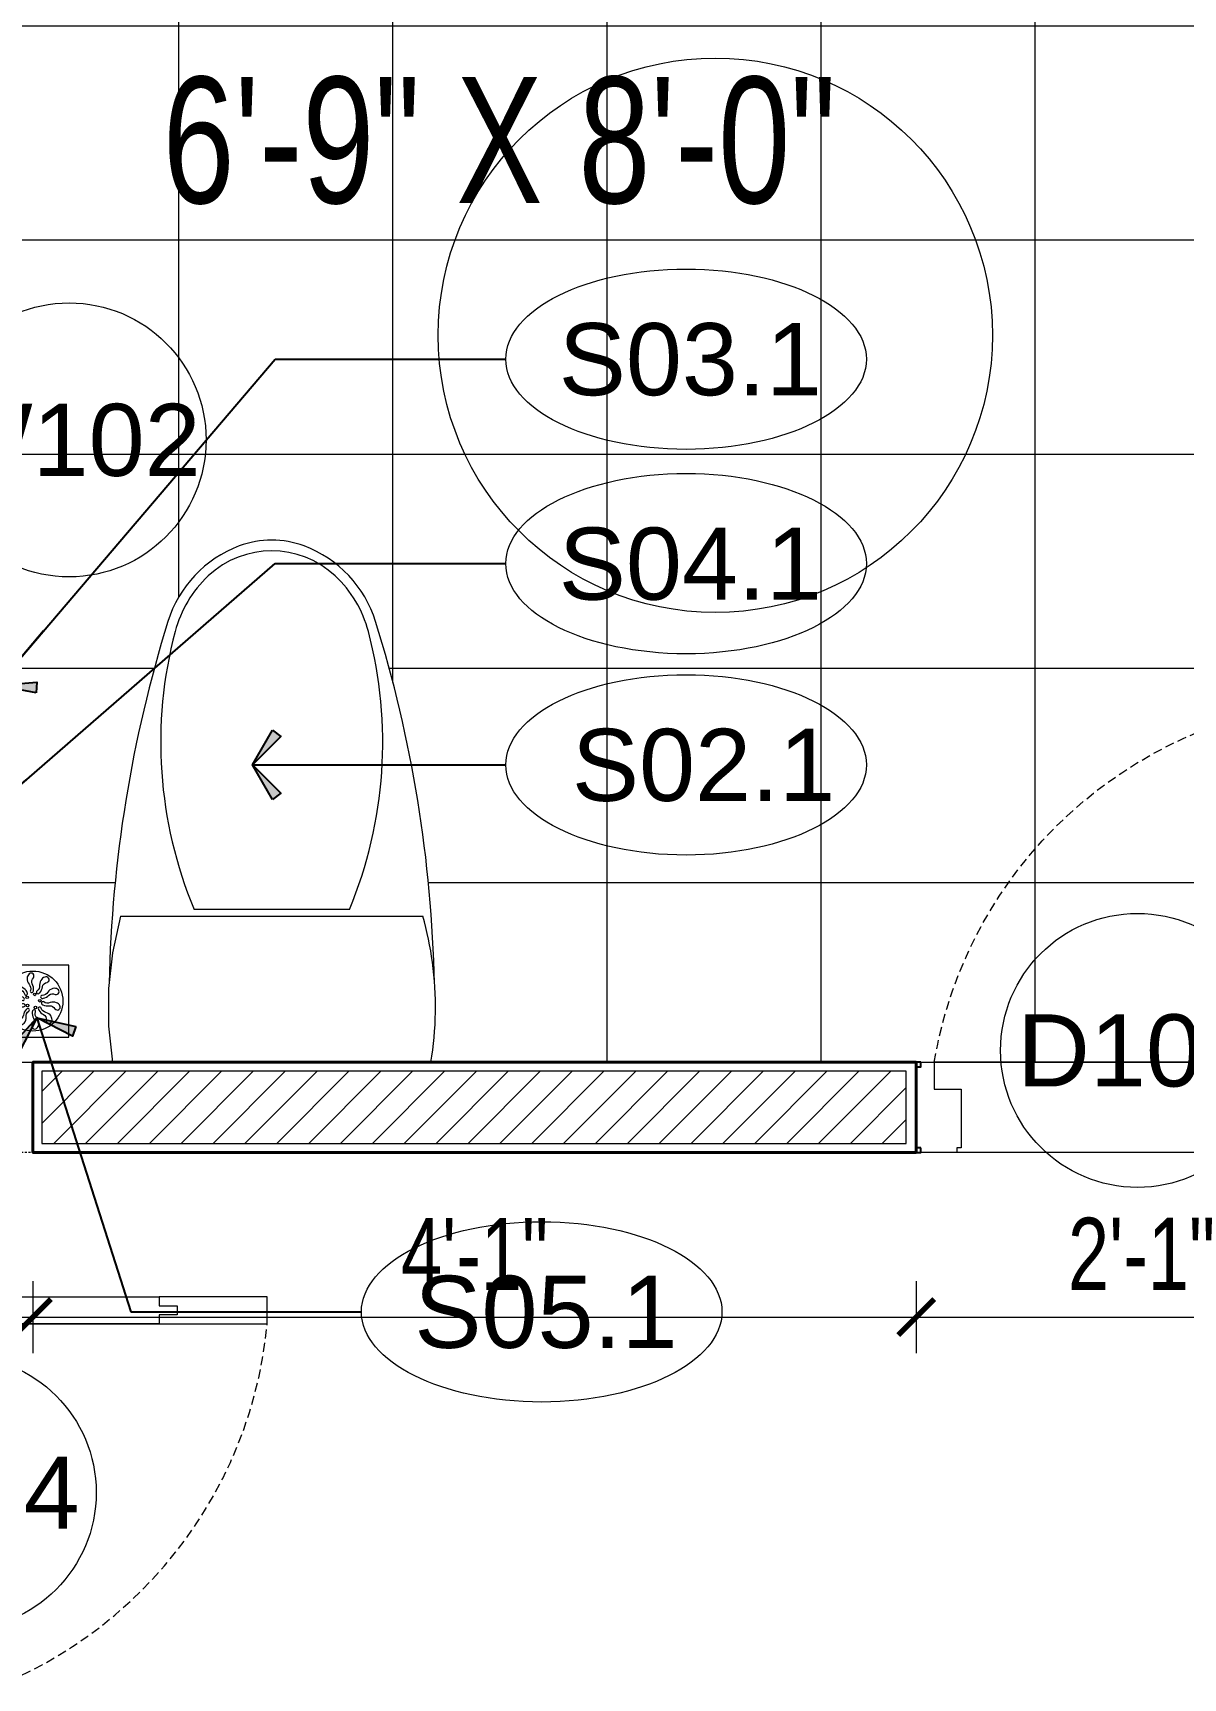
# Model space of a CAD drawing. Header units: inches. Extents: x 985 to 11353, y 526 to 2181.
# Drawn here: x 8401.6 to 8465.4, y 1572.1 to 1663.4 of the extents above; entities that cross this region are included whole.
import ezdxf
from ezdxf.enums import TextEntityAlignment as Align

# ---------------------------------------------------------------- set-up
doc = ezdxf.new("R2010")
doc.units = ezdxf.units.IN
doc.header["$MEASUREMENT"] = 0
doc.linetypes.add('DASHED', pattern=[0.75, 0.5, -0.25])
doc.linetypes.add('PHANTOMX2', pattern=[5, 2.5, -0.5, 0.5, -0.5, 0.5, -0.5])
for name, color, linetype, lineweight in [('Dimension', 22, 'Continuous', 13), ('DOOR', 115, 'Continuous', 15), ('FLOOR TILE', 40, 'Continuous', 15), ('grid', 9, 'Continuous', 13), ('HACTH', 8, 'Continuous', 9), ('I-DOOR-IDEN-N', 7, 'Continuous', 15), ('I-FURN-CODE', 171, 'Continuous', 15), ('I-WC----EXST', 7, 'Continuous', 15), ('I-WC----N', 7, 'Continuous', 15), ('Plaster Line', 5, 'Continuous', 15), ('wall 05', 3, 'Continuous', 40)]:
    doc.layers.add(name, color=color, linetype=linetype, lineweight=lineweight)
doc.layers.add('Text', color=7, linetype='Continuous')
doc.styles.add('Arial', font='arial.ttf')
doc.styles.add('Swiss721', font='swisscl.ttf')
doc.dimstyles.new('DIM08', dxfattribs={"dimtxt": 8, "dimasz": 4, "dimexe": 4, "dimexo": 0, "dimgap": 3, "dimtad": 1, "dimdec": 1, "dimzin": 3, "dimdsep": 46, "dimlunit": 4, "dimtxsty": 'Swiss721', "dimblk": 'ARCHTICK', "dimcen": 0, "dimdle": 4, "dimclrd": 256, "dimclre": 256, "dimclrt": 256, "dimadec": 0, "dimazin": 0, "dimtfac": 1, "dimtdec": 1, "dimtofl": 0, "dimtmove": 0, "dimatfit": 3, "dimldrblk": 'ARCHTICK', "dimfxl": 4, "dimfxlon": 1, "dimtfill": 1, "dimtolj": 1, "dimtzin": 0, "dimlwd": 9, "dimlwe": 9, "dimarcsym": 0})
doc.dimstyles.new('F50', dxfattribs={"dimscale": 50, "dimtxt": 1.6, "dimasz": 1, "dimexe": 1.5, "dimexo": 1, "dimgap": 0.5, "dimtad": 1, "dimdec": 0, "dimzin": 12, "dimdsep": 46, "dimtxsty": 'Arial', "dimblk1": 'ARCHTICK', "dimblk2": 'ARCHTICK', "dimsah": 1, "dimcen": 0, "dimdle": 1.5, "dimclrd": 9, "dimclre": 9, "dimclrt": 2, "dimadec": 0, "dimazin": 3, "dimtfac": 1, "dimtdec": 0, "dimtix": 1, "dimtmove": 2, "dimatfit": 3, "dimldrblk": 'ArrowNote', "dimfxl": 1, "dimtolj": 1, "dimtzin": 0, "dimarcsym": 0})

# ---------------------------------------------------------------- blocks, each defined once
blk = doc.blocks.new('A$C755F672F')
at = {"layer": 'Defpoints'}
for points in [[(0.25, 0), (0.25, -0.25), (0, -0.25), (0, 0)], [(5, 0), (5, -0.25), (4.75, -0.25), (4.75, 0)], [(0.25, -24.75), (0.25, -25), (0, -25), (0, -24.75)], [(5, -24.75), (5, -25), (4.75, -25), (4.75, -24.75)]]:
    blk.add_lwpolyline(points, close=True, dxfattribs=at)
at = {"layer": 'DOOR'}
for points in [[(5, -1), (3.5, -1), (3.5, -2.5), (0.25, -2.5), (0.25, -2.25), (0, -2.25), (0, -0.25), (0.25, -0.25), (0.25, 0), (4.75, 0), (4.75, -0.25), (5, -0.2499999999708962), (5, -1)], [(10, -1.749999999970896), (10, -1.999999999970896), (11, -1.999999999970896), (11, -2.499999999970896), (5, -2.499999999970896), (5, -1), (11, -0.9999999999708962), (11, -1.499999999970896), (10, -1.499999999970896), (10, -1.749999999970896), (10, -1.499999999970896), (11, -1.499999999970896), (11, -1), (19, -1), (19, -1.499999999970896), (20, -1.499999999970896), (20, -1.999999999970896), (19, -1.999999999970896), (19, -2.499999999970896), (11, -2.499999999970896), (25, -2.500000000174623), (25, -1), (19, -0.9999999999708962)], [(5, -24), (3.5, -24), (3.5, -22.5), (0.25, -22.5), (0.25, -22.75), (0, -22.75), (0, -24.75), (0.25, -24.75), (0.25, -25), (4.75, -25), (4.75, -24.75), (5, -24.7500000000291), (5, -24)]]:
    blk.add_lwpolyline(points, dxfattribs=at)
at = {"layer": 'DOOR', "linetype": 'DASHED', "lineweight": 0}
blk.add_arc((1.007956088200444, -0.2341451982792933), 24.09880223271724, 279.5351827737238, 354.604878532833, dxfattribs=at)
at = {"layer": 'HACTH', "lineweight": 0, "ltscale": 10}
for p, q in [((5.000000000029104, -1.5), (5, -24)), ((2.91038304567337e-11, -2.25), (0, -22.75))]:
    blk.add_line(p, q, dxfattribs=at)
blk = doc.blocks.new('$plan$00000388')
for p, q in [((-202.5, -209.53125), (-202.5, 209.53125)), ((0, -220.78125), (0, 220.78125)), ((-211.7636099999945, 107.6506163835293), (-211.7636099999945, -107.650638883526))]:
    blk.add_line(p, q)
blk.add_lwpolyline([(-202.5, -209.53125), (-151.5815775000083, -220.9312575000222), (-102.226364999995, -226.3893074999796), (-50.1765075000003, -226.3893074999796), (0, -220.78125)])
for centre, radius, start, end in [((-70.5022373952088, -1596.893304158002), 1822.905267548176, 91.22236801674002, 107.2477400729669), ((-76.1718824999989, -236.25), 463.3354349999999, 97.73994600013404, 105.8219820007596), ((-76.1718824999989, -236.25), 463.3354349999999, 80.5376780005947, 97.73994600013404), ((-562.4982811024092, -12.18639293918386), 163.5812782416205, 107.2477400729669, 159.5476091935635), ((-443.44170022248, -448.2021481943084), 602.2018211347165, 67.37374387764919, 104.7785650586873), ((-555.5449209055951, -23.26485846063588), 162.7261878014058, 104.7785650586873, 136.8542646016355), ((-580.3665348804789, -1.12500274553895e-05), 128.7061108459815, 136.8542646016355, 223.1457353983645), ((-595.1750179040682, 0), 128.7061108459815, 159.5476091935635, 200.4523908064364), ((-562.4982811024092, 12.18639293918386), 163.5812782416205, 200.4523908064364, 252.7522599270331), ((-555.5449209055951, 23.26483596063918), 162.7261878014058, 223.1457353983645, 255.2214349413127), ((-443.44170022248, 448.2021256943117), 602.2018211347165, 255.2214349413127, 292.6262561223508), ((-70.5022373952088, 1596.893304158002), 1822.905267548176, 252.7522599270331, 268.77763198326)]:
    blk.add_arc(centre, radius, start, end)
blk = doc.blocks.new('floor drain 01')
at = {"color": 0}
blk.add_lwpolyline([(-10, -10), (90, -10), (90, 90), (-10, 90)], close=True, dxfattribs=at)
for points in [[(13.58954937255476, 67.51505117848865, 0.191053483995659), (14.79069440408784, 61.03305027249735, 0.1943362673357394), (21.89737514902663, 55.74993930227356, -0.2726064091756643), (28.50698137920699, 49.88544705393724, 1.04073225767722), (32.45272628399835, 51.02199114018003, 0.09134571656797691), (31.83705554960761, 52.57716721325414, 0.1607825822646609), (25.31024571598391, 58.64739925469621, -0.3236584951667658), (21.53147589240689, 66.62494710457395, 0.9107900233739347)], [(34.80643791207694, 77.78381738965982, 0.191053483995659), (31.96816011739429, 71.83375316375168, 0.1943362673357394), (34.61225089913933, 63.38242447105586, -0.2726064091756643), (36.51247260975651, 54.75292151322355, 1.04073225767722), (40.37269114558876, 53.35315432940843, 0.09134571656797691), (40.78871261903259, 54.97320037975442, 0.1607825822646609), (39.07640541647561, 63.72048382583307, -0.3236584951667658), (40.70840138709173, 72.39556078397436, 0.9107900233739347)], [(58.00709064648254, 73.6204495827551, 0.191053483995659), (52.21351567364763, 70.47504433599534, 0.1943362673357394), (49.38506368288654, 62.08361823129235, -0.2726064091756643), (45.8500807666278, 53.98528138783877, 1.04073225767722), (48.15030065688188, 50.58386642200639, 0.09134571656797691), (49.43910827529908, 51.6499799216399, 0.1607825822646609), (53.19534685611143, 59.73314980516443, -0.3236584951667658), (59.614741629528, 65.79217132847407, 0.9107900233739347)], [(2.460555314450176, 46.73647061924567, 0.191053483995659), (7.242326595514896, 42.19843706412939, 0.1943362673357394), (16.09708680634503, 42.10151264068554, -0.2726064091756643), (24.89143262842845, 41.24206781401881, 1.04073225767722), (27.41556345943536, 44.48080195893999, 0.09134571656797691), (26.00336581190641, 45.37708365335129, 0.1607825822646609), (17.15507286542561, 46.45164196996484, -0.3236584951667658), (9.40889888475067, 50.68450857987045, 0.9107900233739347)], [(74.32964679240831, 56.61521275222185, 0.191053483995659), (67.79372336465167, 57.4759043805243, 0.1943362673357394), (60.57310112635605, 52.3496204217372, -0.2726064091756643), (52.95315690759162, 47.87573911450454, 1.04073225767722), (52.81477233575424, 43.7719012737216, 0.09134571656797691), (54.48408539386583, 43.87686310170102, 0.1607825822646609), (62.27411428996129, 48.20842326400452, -0.3236584951667658), (71.02891724996152, 49.337049069145, 0.9107900233739347)], [(5.670353207518929, 23.38478724771994, 0.191053483995659), (12.20627663533378, 22.5240956194466, 0.1943362673357394), (19.42689887357119, 27.65037957820459, -0.2726064091756643), (27.04684309240838, 32.12426088546636, 1.04073225767722), (27.185227664173, 36.2280987262202, 0.09134571656797691), (25.51591460611962, 36.12313689826988, 0.1607825822646609), (17.72588570996595, 31.79157673593727, -0.3236584951667658), (8.971082749965717, 30.6629509307968, 0.9107900233739347)], [(21.99290935347381, 6.379550417215796, 0.191053483995659), (27.78648432630871, 9.524955663975561, 0.1943362673357394), (30.61493631706981, 17.91638176864944, -0.2726064091756643), (34.14991923332855, 26.01471861213213, 1.04073225767722), (31.84969934307446, 29.4161335779354, 0.09134571656797691), (30.56089172465727, 28.350020078331, 0.1607825822646609), (26.80465314384492, 20.26685019477736, -0.3236584951667658), (20.38525837042835, 14.20782867149683, 0.9107900233739347)], [(45.19356208798126, 2.216182610281976, 0.191053483995659), (48.03183988263481, 8.166246836219216, 0.1943362673357394), (45.38774910087523, 16.61757552888594, -0.2726064091756643), (43.48752739027259, 25.24707848674734, 1.04073225767722), (39.62730885444034, 26.64684567053337, 0.09134571656797691), (39.21128738098196, 25.02679962021648, 0.1607825822646609), (40.92359458353894, 16.27951617413783, -0.3236584951667658), (39.29159861293738, 7.604439215967432, 0.9107900233739347)], [(66.41045062744524, 12.48494882145314, 0.191053483995659), (65.20930559591216, 18.96694972744444, 0.1943362673357394), (58.10262485095882, 24.25006069769734, -0.2726064091756643), (51.49301862077846, 30.11455294600455, 1.04073225767722), (47.5472737159871, 28.97800885984907, 0.09134571656797691), (48.16294445040694, 27.42283278677496, 0.1607825822646609), (54.68975428400154, 21.35260074530379, -0.3236584951667658), (58.46852410759311, 13.37505289542605, 0.9107900233739347)], [(77.53944468541886, 33.26352938075433, 0.191053483995659), (72.75767340433958, 37.80156293587061, 0.1943362673357394), (63.90291319350945, 37.89848735934356, -0.2726064091756643), (55.10856737142603, 38.75793218595209, 1.04073225767722), (52.58443654041912, 35.51919804106001, 0.09134571656797691), (53.99663418796263, 34.62291634664871, 0.1607825822646609), (62.84492713444342, 33.54835803006426, -0.3236584951667658), (70.59110111511836, 29.31549142012955, 0.9107900233739347)]]:
    blk.add_lwpolyline(points, format="xyb", close=True, dxfattribs=at)
for centre, radius in [((40, 40), 41.66666666666667), ((31.9206651946879, 45.21610358142061), 1.829220414801966), ((42.46415754262125, 49.29576866497518), 1.829220414801966), ((32.54253894122667, 33.92796063714195), 1.829220414801966), ((43.47037040113355, 31.03116971137933), 1.829220414801966), ((49.60226792027242, 40.52899740517023), 1.829220414801966)]:
    blk.add_circle(centre, radius, dxfattribs=at)
blk = doc.blocks.new('_ArchTick')
at = {"color": 0, "linetype": 'ByBlock', "const_width": 0.15}
blk.add_lwpolyline([(-0.5, -0.5), (0.5, 0.5)], dxfattribs=at)
blk = doc.blocks.new('*D401')
at = {"layer": 'Defpoints', "color": 0, "transparency": 16777216}
for p in [(8401.56462077718, 1601.275988226419), (8450.56462077718, 1601.275988226448), (8450.56462077718, 1592.143041874993)]:
    blk.add_point(p, dxfattribs=at)
at = {"layer": 'Dimension', "lineweight": 9, "transparency": 16777216}
for p, q in [((8401.56462077718, 1594.143041874993), (8401.56462077718, 1590.143041874993)), ((8450.56462077718, 1594.143041874993), (8450.56462077718, 1590.143041874993)), ((8399.56462077718, 1592.143041874993), (8452.56462077718, 1592.143041874993))]:
    blk.add_line(p, q, dxfattribs=at)
at = {"layer": 'Dimension', "lineweight": 9, "transparency": 16777216, "xscale": 2, "yscale": 2, "zscale": 2, "rotation": 180}
blk.add_blockref('_ArchTick', (8401.56462077718, 1592.143041874993), dxfattribs=at)
at = {"layer": 'Dimension', "lineweight": 9, "transparency": 16777216, "xscale": 2, "yscale": 2, "zscale": 2}
blk.add_blockref('_ArchTick', (8450.56462077718, 1592.143041874993), dxfattribs=at)
at = {"layer": 'Dimension', "transparency": 16777216, "insert": (8426.06462077718, 1595.643041874993), "char_height": 4, "attachment_point": 5, "style": 'Swiss721', "bg_fill": 3, "box_fill_scale": 1.25, "bg_fill_color": 256, "bg_fill_true_color": 13158600, "bg_fill_transparency": 0}
blk.add_mtext('\\A1;4\'-1"', dxfattribs=at)
blk = doc.blocks.new('*D402')
at = {"layer": 'Defpoints', "color": 0, "transparency": 16777216}
for p in [(8450.56462077718, 1601.275988226448), (8475.56462077718, 1601.275988226477), (8475.56462077718, 1592.143041874993)]:
    blk.add_point(p, dxfattribs=at)
at = {"layer": 'Dimension', "lineweight": 9, "transparency": 16777216}
for p, q in [((8450.56462077718, 1594.143041874993), (8450.56462077718, 1590.143041874993)), ((8475.56462077718, 1594.143041874993), (8475.56462077718, 1590.143041874993)), ((8448.56462077718, 1592.143041874993), (8477.56462077718, 1592.143041874993))]:
    blk.add_line(p, q, dxfattribs=at)
at = {"layer": 'Dimension', "lineweight": 9, "transparency": 16777216, "xscale": 2, "yscale": 2, "zscale": 2, "rotation": 180}
blk.add_blockref('_ArchTick', (8450.56462077718, 1592.143041874993), dxfattribs=at)
at = {"layer": 'Dimension', "lineweight": 9, "transparency": 16777216, "xscale": 2, "yscale": 2, "zscale": 2}
blk.add_blockref('_ArchTick', (8475.56462077718, 1592.143041874993), dxfattribs=at)
at = {"layer": 'Dimension', "transparency": 16777216, "insert": (8463.06462077718, 1595.65090557093), "char_height": 4, "attachment_point": 5, "style": 'Swiss721', "bg_fill": 3, "box_fill_scale": 1.25, "bg_fill_color": 256, "bg_fill_true_color": 13158600, "bg_fill_transparency": 0}
blk.add_mtext('\\A1;2\'-1"', dxfattribs=at)
blk = doc.blocks.new('wall&door')
at = {"color": 0, "linetype": 'ByBlock', "lineweight": -2}
blk.add_circle((0, 0), 3.038638923750113, dxfattribs=at)
at = {"color": 0, "linetype": 'ByBlock', "lineweight": -2, "ltscale": 25.4, "style": 'Arial'}
blk.add_attdef('PT1', text='', height=1.6, dxfattribs=at).set_placement((0, 0), align=Align.MIDDLE_CENTER)
blk = doc.blocks.new('Floor Fin')
at = {"extrusion": (0, 0, -1)}
blk.add_ellipse((0, -2.273736754432321e-13), major_axis=(4, -7.347638122934264e-16), ratio=0.5, start_param=4.71238898038469, end_param=10.99557428756428, dxfattribs=at)
at = {"color": 0, "linetype": 'ByBlock', "lineweight": -2, "ltscale": 25.4, "style": 'Arial'}
blk.add_attdef('CA3', text='', height=1.6, dxfattribs=at).set_placement((0, 0), align=Align.MIDDLE_CENTER)
blk = doc.blocks.new('ArrowNote')
at = {"linetype": 'ByBlock', "lineweight": -2}
h = blk.add_hatch(color=0, dxfattribs=at)
h.paths.add_polyline_path([(-0.5556250000008731, -0.9623707299615489), (-0.7857724105924717, -0.7857724105997477), (0, 0)])
h.paths.add_polyline_path([(-0.5556250000008731, 0.9623707299615489), (0, 0), (-0.7857724105924717, 0.7857724105997477)])
at = {"color": 0, "linetype": 'ByBlock', "lineweight": -2}
for points in [[(-0.5556250000008731, 0.9623707299615489), (0, 0), (-0.7857724105924717, 0.7857724105997477)], [(-0.5556250000008731, -0.9623707299615489), (-0.7857724105924717, -0.7857724105997477), (0, 0)]]:
    blk.add_lwpolyline(points, close=True, dxfattribs=at)
blk.add_lwpolyline([(0, 0), (-2.000452689640952, 0)], dxfattribs=at)

msp = doc.modelspace()

# ---------------------------------------------------------------- hatches: boundary and pattern name
at = {"layer": 'FLOOR TILE'}
h = msp.add_hatch(dxfattribs=at)
h.set_pattern_fill('ANSI37', color=256, scale=95, angle=45, style=0)
h.set_pattern_definition([(90, (-133306.594045538, -169930.0044140181), (-11.875, 2.664535259100376e-15), []), (180, (-133306.594045538, -169930.0044140181), (-2.664535259100376e-15, -11.875), [])])
edge = h.paths.add_edge_path()
edge.add_line((8443.313233984316, 1688.74090794382), (8443.313233984316, 1702.286268453446))
edge.add_line((8443.313233984316, 1702.286268453446), (8394.564620777152, 1702.286268453417))
edge.add_line((8394.564620777152, 1702.286268453417), (8394.564620777122, 1629.27525629279))
edge.add_line((8394.564620777122, 1629.27525629279), (8394.764620777018, 1629.27525629279))
edge.add_line((8394.764620777018, 1629.27525629279), (8394.764620777018, 1630.075256292371))
edge.add_line((8394.764620777018, 1630.075256292371), (8398.564620774736, 1630.075256292371))
edge.add_line((8398.564620774736, 1630.075256292371), (8399.164620774713, 1630.075256292371))
edge.add_line((8399.164620774713, 1630.075256292371), (8399.164620774713, 1629.67525629261))
edge.add_line((8399.164620774713, 1629.67525629261), (8399.564620774503, 1629.67525629261))
edge.add_line((8399.564620774503, 1629.67525629261), (8399.564620774503, 1624.6752562952))
edge.add_line((8399.564620774503, 1624.6752562952), (8399.164620774713, 1624.6752562952))
edge.add_line((8399.164620774713, 1624.6752562952), (8399.164620774742, 1629.67525629261))
edge.add_line((8399.164620774742, 1629.67525629261), (8398.564620774736, 1629.675256292581))
edge.add_line((8398.564620774736, 1629.675256292581), (8397.964620775341, 1629.675256292581))
edge.add_line((8397.964620775341, 1629.675256292581), (8397.96462077537, 1624.275256295409))
edge.add_line((8397.96462077537, 1624.275256295409), (8397.56462077555, 1624.275256295409))
edge.add_line((8397.56462077555, 1624.275256295409), (8394.764620776989, 1624.275256295409))
edge.add_line((8394.764620776989, 1624.275256295409), (8394.76462077696, 1625.075256294961))
edge.add_line((8394.76462077696, 1625.075256294961), (8394.564620777152, 1625.075256294961))
edge.add_line((8394.564620777152, 1625.075256294961), (8394.564620777122, 1620.284539773083))
edge.add_line((8394.564620777122, 1620.284539773083), (8394.764620777018, 1620.284539773083))
edge.add_line((8394.764620777018, 1620.284539773083), (8394.764620777018, 1619.644539773418))
edge.add_line((8394.764620777018, 1619.644539773418), (8395.811916429639, 1619.644539773418))
edge.add_ellipse((8396.964620775865, 1619.310964161833), major_axis=(-0.8485281369836075, 0.8485281369836075), ratio=0.9999999999899405, start_angle=-300.2054580142694, end_angle=28.860337575876315, ccw=False)
edge.add_line((8395.804403514807, 1619.004539773753), (8394.764620777018, 1619.004539773753))
edge.add_line((8394.764620777018, 1619.004539773753), (8394.764620776989, 1618.364539774059))
edge.add_line((8394.764620776989, 1618.364539774059), (8394.564620777152, 1618.364539774059))
edge.add_line((8394.564620777152, 1618.364539774059), (8394.564620777122, 1606.275988226477))
edge.add_line((8394.564620777122, 1606.275988226477), (8405.983370769218, 1606.275988226507))
edge.add_line((8405.983370769218, 1606.275988226507), (8405.759048468988, 1608.28304852823))
edge.add_line((8405.759048468988, 1608.28304852823), (8405.759048468988, 1610.36504283016))
edge.add_line((8405.759048468988, 1610.36504283016), (8405.790735645309, 1610.651578739676))
edge.add_ellipse((8478.690353003216, 1609.096077724925), major_axis=(51.55954709395026, 51.55954709395023), ratio=0.9999999999975177, start_angle=117.75225992698489, end_angle=133.7776319831942, ccw=False)
edge.add_ellipse((8415.302076495429, 1628.775919491525), major_axis=(4.626777249109558, 4.626777249109557), ratio=0.9999999999987471, start_angle=65.45239080634212, end_angle=117.75225992687041, ccw=False)
edge.add_ellipse((8414.814620777413, 1630.082988964813), major_axis=(3.640358553779853, 3.640358553779853), ratio=1, start_angle=24.547609193616722, end_angle=65.45239080638328, ccw=False)
edge.add_ellipse((8414.327165059398, 1628.775919491525), major_axis=(-4.626777249109558, 4.62677724910956), ratio=0.9999999999987466, start_angle=242.2477400731296, end_angle=294.5476091936579, ccw=False)
edge.add_ellipse((8350.938888551611, 1609.096077724925), major_axis=(-51.55954709395021, 51.55954709395021), ratio=0.999999999997518, start_angle=226.391808766432, end_angle=242.2477400730151, ccw=False)
edge.add_ellipse((8405.364620768612, 1609.322863529303), major_axis=(13.10510513414004, 13.10510513414004), ratio=0.999999999998578, start_angle=305.53767800060155, end_angle=319.77970571037076, ccw=False)
edge.add_line((8423.64587106195, 1606.275988226507), (8475.56462077718, 1606.275988226536))
edge.add_line((8475.56462077718, 1606.275988226536), (8475.56462077718, 1688.74090794379))
edge.add_line((8475.56462077718, 1688.74090794379), (8443.313233984316, 1688.74090794382))
h.paths.add_polyline_path([(8403.564620777966, 1611.669023638661), (8403.564620777966, 1607.669023637876), (8399.564620777152, 1607.669023637876), (8399.564620777152, 1611.669023638661)], flags=16)
edge = h.paths.add_edge_path(flags=0)
edge.add_ellipse((8401.564620777559, 1609.669023638254), major_axis=(1.178511302232946, 1.178511302232945), ratio=0.9999999999740826, start_angle=0, end_angle=360)
edge = h.paths.add_edge_path(flags=0)
edge.add_ellipse((8402.3024061833, 1610.854267211148), major_axis=(0.1135127853456197, 0.1135127853456197), ratio=0.9999999986198201, start_angle=241.95127998485322, end_angle=411.2590612438749, ccw=False)
edge.add_ellipse((8402.388416164964, 1610.401968455071), major_axis=(-0.2130538582573015, 0.2130538582573015), ratio=0.9999999998944196, start_angle=-37.52345596046752, end_angle=34.21500265849699)
edge.add_ellipse((8401.527567058862, 1610.524269088038), major_axis=(0.4021322995389966, 0.4021322995389965), ratio=0.9999999998170985, start_angle=271.80778578346855, end_angle=308.3437498539221, ccw=False)
edge.add_ellipse((8401.841911684607, 1610.158569401259), major_axis=(-0.05811630578356544, 0.05811630578356546), ratio=0.9999999977774998, start_angle=-13.218227317643482, end_angle=171.3555752810563, ccw=False)
edge.add_ellipse((8401.5943295825, 1610.510438548006), major_axis=(0.2462339064487564, 0.2462339064487564), ratio=0.999999999910939, start_angle=260.9210349698448, end_angle=321.9157267855082)
edge.add_ellipse((8402.41208406436, 1610.58014938059), major_axis=(-0.3343748842063828, 0.3343748842063828), ratio=0.9999999999872846, start_angle=4.377727146752818, end_angle=48.3680009190428, ccw=False)
edge.add_ellipse((8402.327658299591, 1610.658758725605), major_axis=(0.2528949968329622, 0.2528949968329621), ratio=0.9999999999256943, start_angle=51.86566995633183, end_angle=95.13052163798761, ccw=False)
edge = h.paths.add_edge_path(flags=0)
edge.add_ellipse((8402.85817040154, 1610.194246450335), major_axis=(0.1135127852815104, 0.1135127852815103), ratio=0.9999999997669539, start_angle=205.9512799576996, end_angle=375.2590612072812, ccw=False)
edge.add_ellipse((8402.661899399945, 1609.777773671359), major_axis=(-0.2130538582562691, 0.2130538582562691), ratio=0.9999999999281722, start_angle=-73.52345595793379, end_angle=-1.784997344396101)
edge.add_ellipse((8402.037344351907, 1610.382711370866), major_axis=(0.4021322994598476, 0.4021322994598474), ratio=0.9999999999886061, start_angle=235.80778578396712, end_angle=272.34374986022533, ccw=False)
edge.add_ellipse((8402.076701613581, 1609.902086974279), major_axis=(0.058116305764961, 0.05811630576496098), ratio=0.9999999985557848, start_angle=40.781772767446284, end_angle=225.355575336414, ccw=False)
edge.add_ellipse((8402.083226980672, 1610.33228020217), major_axis=(0.2462339064486149, 0.2462339064486148), ratio=0.9999999998959431, start_angle=224.9210349678573, end_angle=285.9157267840937)
edge.add_ellipse((8402.785779253029, 1609.908013425954), major_axis=(-0.3343748842120368, 0.3343748842120368), ratio=0.9999999999337447, start_angle=-31.62227285492861, end_angle=12.368000916831477, ccw=False)
edge.add_ellipse((8402.76368278824, 1610.02123394147), major_axis=(0.2528949967997424, 0.2528949967997423), ratio=0.9999999999816774, start_angle=15.865669948498578, end_angle=59.13052163732061, ccw=False)
edge = h.paths.add_edge_path(flags=0)
edge.add_ellipse((8401.46483301648, 1611.061565212073), major_axis=(-0.1135127852648086, 0.1135127852648087), ratio=0.9999999999367643, start_angle=187.9512799506285, end_angle=357.25906120463753, ccw=False)
edge.add_ellipse((8401.80027109181, 1610.746203230619), major_axis=(-0.2130538582668879, 0.2130538582668879), ratio=0.9999999999954652, start_angle=-1.523455957093932, end_angle=70.21500265707132)
edge.add_ellipse((8401.031943026961, 1610.339152112091), major_axis=(-0.4021322995349382, 0.4021322995349383), ratio=0.9999999998703608, start_angle=217.8077857881697, end_angle=254.34374986010022, ccw=False)
edge.add_ellipse((8401.501206053947, 1610.228061985819), major_axis=(-0.05811630576282961, 0.05811630576282963), ratio=0.9999999986147124, start_angle=22.781772760454317, end_angle=207.3555753275223, ccw=False)
edge.add_ellipse((8401.094084430633, 1610.367204996973), major_axis=(-0.2462339064347162, 0.2462339064347162), ratio=0.9999999999871065, start_angle=206.921034966661, end_angle=267.9157267873623)
edge.add_ellipse((8401.714686704365, 1610.904266269657), major_axis=(0.3343748841958781, 0.334374884195878), ratio=0.9999999999982376, start_angle=130.3777271455366, end_angle=174.3680009190337, ccw=False)
edge.add_ellipse((8401.6001794122, 1610.918238346244), major_axis=(-0.2528949968112146, 0.2528949968112147), ratio=0.999999999869072, start_angle=-2.1343300493480797, end_angle=41.130521640300174, ccw=False)
edge = h.paths.add_edge_path(flags=0)
edge.add_ellipse((8402.91984262955, 1609.333608426981), major_axis=(0.1135127852636322, 0.1135127852636322), ratio=0.9999999999140404, start_angle=169.9512799495575, end_angle=339.2590612089813, ccw=False)
edge.add_ellipse((8402.516259496277, 1609.112040071295), major_axis=(-0.2130538582653282, 0.2130538582653283), ratio=0.9999999999339846, start_angle=250.4765440422835, end_angle=322.2150026578958)
edge.add_ellipse((8402.366557306816, 1609.968549197202), major_axis=(0.4021322994377682, 0.4021322994377682), ratio=0.9999999999506837, start_angle=199.8077857855828, end_angle=236.3437498598205, ccw=False)
edge.add_ellipse((8402.11589406815, 1609.55658227448), major_axis=(0.05811630573110273, 0.05811630573110273), ratio=0.9999999997322206, start_angle=4.781772724700772, end_angle=189.3555753030537, ccw=False)
edge.add_ellipse((8401.948711494451, 1609.690183534474), major_axis=(-0.05173816638999575, 0.05173816638999576), ratio=0.9999999999139412, start_angle=0, end_angle=360)
edge.add_ellipse((8402.11589406815, 1609.55658227448), major_axis=(0.05811630573110273, 0.05811630573110273), ratio=0.9999999997322206, start_angle=4.781772724700772, end_angle=189.3555753030537, ccw=False)
edge.add_ellipse((8402.374034436014, 1609.900780392153), major_axis=(0.2462339064234886, 0.2462339064234886), ratio=0.9999999999802471, start_angle=188.9210349643361, end_angle=249.9157267850347)
edge.add_ellipse((8402.693033409685, 1609.144591495407), major_axis=(0.33437488423536, 0.3343748842353599), ratio=0.9999999999528848, start_angle=22.37772714506218, end_angle=66.36800091803792, ccw=False)
edge.add_ellipse((8402.741706343457, 1609.249176792667), major_axis=(0.2528949968121578, 0.2528949968121578), ratio=0.9999999997170251, start_angle=339.86566994939324, end_angle=383.13052164488647, ccw=False)
edge = h.paths.add_edge_path(flags=0)
edge.add_ellipse((8400.665375382729, 1610.736959662533), major_axis=(0.113512785277742, 0.113512785277742), ratio=0.9999999997813336, start_angle=313.95127993610595, end_angle=483.259061200894, ccw=False)
edge.add_ellipse((8401.122115608045, 1610.678992013896), major_axis=(0.2130538582617368, 0.2130538582617368), ratio=0.9999999998575572, start_angle=124.4765440429392, end_angle=196.2150026569372)
edge.add_ellipse((8400.73978379075, 1609.898068836), major_axis=(-0.4021322995085851, 0.4021322995085851), ratio=0.9999999998434026, start_angle=253.8077857868382, end_angle=290.34374985804493, ccw=False)
edge.add_ellipse((8401.1847226923, 1610.084020922613), major_axis=(-0.05811630574350919, 0.05811630574350919), ratio=0.9999999994293768, start_angle=58.78177272599538, end_angle=243.35557531426008, ccw=False)
edge.add_ellipse((8401.241447385286, 1609.87766778156), major_axis=(-0.05173816638999575, 0.05173816638999576), ratio=0.9999999999139412, start_angle=0, end_angle=360)
edge.add_ellipse((8401.1847226923, 1610.084020922613), major_axis=(-0.05811630574350919, 0.05811630574350919), ratio=0.9999999994293768, start_angle=58.78177272599538, end_angle=243.35557531426008, ccw=False)
edge.add_ellipse((8400.773568170322, 1609.957289897238), major_axis=(-0.2462339064318581, 0.2462339064318581), ratio=0.9999999999597776, start_angle=242.9210349670518, end_angle=303.9157267825867)
edge.add_ellipse((8400.959969260877, 1610.756562457898), major_axis=(-0.334374884214346, 0.334374884214346), ratio=0.9999999999795793, start_angle=76.37772714553898, end_angle=120.3680009189969, ccw=False)
edge.add_ellipse((8400.85911833498, 1610.700560407696), major_axis=(-0.2528949968403841, 0.2528949968403842), ratio=0.9999999999484382, start_angle=33.8656699551085, end_angle=77.13052163719112, ccw=False)
edge = h.paths.add_edge_path(flags=0)
edge.add_ellipse((8401.663187079279, 1610.040854384931), major_axis=(-0.05173816638999575, 0.05173816638999576), ratio=0.9999999999139412, start_angle=0, end_angle=360)
edge = h.paths.add_edge_path(flags=0)
edge.add_ellipse((8402.355673384796, 1609.38075737927), major_axis=(-0.2462339064318581, 0.2462339064318581), ratio=0.9999999999597776, start_angle=62.9210349670518, end_angle=123.9157267825867)
edge.add_ellipse((8402.16927229424, 1608.58148481861), major_axis=(-0.334374884214346, 0.334374884214346), ratio=0.9999999999795793, start_angle=256.3777271455391, end_angle=300.3680009189969, ccw=False)
edge.add_ellipse((8402.270123220138, 1608.637486868812), major_axis=(-0.2528949968553727, 0.2528949968553727), ratio=0.9999999999093474, start_angle=213.8656699561448, end_angle=257.1305216376773, ccw=False)
edge.add_ellipse((8402.46386617239, 1608.601087613975), major_axis=(0.113512785277742, 0.113512785277742), ratio=0.9999999997813336, start_angle=133.9512799361059, end_angle=303.25906120089405, ccw=False)
edge.add_ellipse((8402.007125947073, 1608.659055262612), major_axis=(0.2130538582617368, 0.2130538582617368), ratio=0.9999999998575572, start_angle=304.4765440429392, end_angle=376.2150026569372)
edge.add_ellipse((8402.389457764368, 1609.439978440508), major_axis=(-0.4021322995085851, 0.4021322995085851), ratio=0.9999999998434026, start_angle=73.80778578683822, end_angle=110.3437498580449, ccw=False)
edge.add_ellipse((8401.944518862818, 1609.254026353895), major_axis=(-0.05811630574350919, 0.05811630574350919), ratio=0.9999999994293768, start_angle=238.7817727259955, end_angle=423.35557531426014, ccw=False)
edge = h.paths.add_edge_path(flags=0)
edge.add_ellipse((8401.013347486967, 1609.781465002028), major_axis=(0.05811630573110273, 0.05811630573110273), ratio=0.9999999997322206, start_angle=184.7817727247008, end_angle=369.35557530305374, ccw=False)
edge.add_ellipse((8400.755207119104, 1609.437266884355), major_axis=(0.2462339064234886, 0.2462339064234886), ratio=0.9999999999802471, start_angle=8.921034964336098, end_angle=69.91572678503465)
edge.add_ellipse((8400.436208145404, 1610.193455781101), major_axis=(-0.3343748842305342, 0.3343748842305343), ratio=0.9999999999807505, start_angle=112.3777271469786, end_angle=156.3680009199254, ccw=False)
edge.add_ellipse((8400.387535211661, 1610.088870483841), major_axis=(0.2528949968129167, 0.2528949968129166), ratio=0.9999999999826582, start_angle=159.8656699523514, end_angle=203.1305216393884, ccw=False)
edge.add_ellipse((8400.209398925568, 1610.004438849527), major_axis=(-0.1135127852898682, 0.1135127852898682), ratio=0.9999999996239319, start_angle=259.9512799541057, end_angle=429.2590612134808, ccw=False)
edge.add_ellipse((8400.612982058841, 1610.226007205213), major_axis=(-0.2130538582611272, 0.2130538582611272), ratio=0.9999999999557536, start_angle=70.47654404189052, end_angle=142.2150026530092)
edge.add_ellipse((8400.762684248302, 1609.369498079305), major_axis=(0.4021322994423012, 0.4021322994423011), ratio=0.9999999999793606, start_angle=19.80778578505891, end_angle=56.34374986193728, ccw=False)
edge = h.paths.add_edge_path(flags=0)
edge.add_ellipse((8401.703435593636, 1609.310270426632), major_axis=(0.05173816641884157, 0.05173816641884157), ratio=0.9999999987988724, start_angle=0, end_angle=360)
edge.add_ellipse((8401.628035501171, 1609.109985290689), major_axis=(-0.05811630576282961, 0.05811630576282963), ratio=0.9999999986147124, start_angle=202.7817727604543, end_angle=387.3555753275224, ccw=False)
edge.add_ellipse((8402.035157124485, 1608.970842279535), major_axis=(-0.2462339064347162, 0.2462339064347162), ratio=0.9999999999871065, start_angle=26.92103496666097, end_angle=87.91572678736229)
edge.add_ellipse((8401.414554850753, 1608.433781006851), major_axis=(0.3343748841958781, 0.334374884195878), ratio=0.9999999999982376, start_angle=310.3777271455365, end_angle=354.3680009190337, ccw=False)
edge.add_ellipse((8401.529062142918, 1608.419808930264), major_axis=(-0.2528949968112146, 0.2528949968112147), ratio=0.999999999869072, start_angle=177.8656699506519, end_angle=221.1305216403001, ccw=False)
edge.add_ellipse((8401.664408538638, 1608.276482064435), major_axis=(-0.1135127852648086, 0.1135127852648087), ratio=0.9999999999367643, start_angle=7.951279950628475, end_angle=177.2590612046375, ccw=False)
edge.add_ellipse((8401.328970463308, 1608.591844045889), major_axis=(-0.2130538582668879, 0.2130538582668879), ratio=0.9999999999954652, start_angle=178.476544042906, end_angle=250.2150026570713)
edge.add_ellipse((8402.097298528157, 1608.998895164417), major_axis=(-0.4021322995349382, 0.4021322995349383), ratio=0.9999999998703608, start_angle=37.807785788169724, end_angle=74.34374986010022, ccw=False)
edge.add_ellipse((8401.628035501171, 1609.109985290689), major_axis=(-0.05811630576282961, 0.05811630576282963), ratio=0.9999999986147124, start_angle=202.7817727604543, end_angle=387.3555753275224, ccw=False)
edge = h.paths.add_edge_path(flags=0)
edge.add_ellipse((8401.266322335143, 1609.426142063702), major_axis=(-0.05173816638999575, 0.05173816638999576), ratio=0.9999999999139412, start_angle=0, end_angle=360)
edge = h.paths.add_edge_path(flags=0)
edge.add_ellipse((8401.052539941536, 1609.435960302229), major_axis=(0.058116305764961, 0.05811630576496098), ratio=0.9999999985557848, start_angle=220.7817727674463, end_angle=405.355575336414, ccw=False)
edge.add_ellipse((8401.046014574446, 1609.005767074338), major_axis=(0.2462339064486149, 0.2462339064486148), ratio=0.9999999998959431, start_angle=44.92103496785728, end_angle=105.9157267840937)
edge.add_ellipse((8400.34346230209, 1609.430033850525), major_axis=(-0.3343748841976181, 0.3343748841976181), ratio=0.999999999945657, start_angle=148.377727146192, end_angle=192.3680009196585, ccw=False)
edge.add_ellipse((8400.365558766878, 1609.316813335038), major_axis=(0.2528949968369159, 0.2528949968369159), ratio=0.9999999999492036, start_angle=195.8656699512578, end_angle=239.13052163814, ccw=False)
edge.add_ellipse((8400.271071153578, 1609.143800826144), major_axis=(-0.1135127852908098, 0.1135127852908098), ratio=0.9999999996895415, start_angle=-64.04872005116329, end_angle=105.25906119937449, ccw=False)
edge.add_ellipse((8400.467342155172, 1609.560273605149), major_axis=(-0.2130538582562691, 0.2130538582562691), ratio=0.9999999999281722, start_angle=106.4765440420662, end_angle=178.2150026556039)
edge.add_ellipse((8401.09189720321, 1608.955335905642), major_axis=(0.4021322994598476, 0.4021322994598474), ratio=0.9999999999886061, start_angle=55.80778578396712, end_angle=92.34374986022527, ccw=False)
at = {"layer": 'HACTH'}
h = msp.add_hatch(dxfattribs=at)
h.set_pattern_fill('ANSI31', color=256, scale=10, style=0)
h.set_pattern_definition([(45, (-114667.1368934338, -169903.128502345), (-0.8838834764831843, 0.8838834764831844), [])])
h.paths.add_polyline_path([(8402.06462077718, 1605.775988226477), (8402.06462077718, 1601.775988226419), (8450.011407917222, 1601.775988226448), (8450.011407917222, 1605.775988226507)])

# ---------------------------------------------------------------- linework, layer by layer
at = {"layer": 'FLOOR TILE'}
msp.add_lwpolyline([(8394.564620777152, 1606.275988226507), (8475.56462077718, 1606.275988226507), (8475.56462077718, 1702.286268453446), (8394.564620777152, 1702.286268453446)], close=True, dxfattribs=at)
at = {"layer": 'I-FURN-CODE'}
msp.add_circle((8439.419334340639, 1646.589573169459), 15.37201222110889, dxfattribs=at)
at = {"layer": 'Plaster Line'}
msp.add_lwpolyline([(8450.011407917222, 1605.775988226507), (8402.06462077718, 1605.775988226477), (8402.06462077718, 1601.775988226419), (8450.011407917222, 1601.775988226448), (8450.011407917222, 1605.775988226507)], close=True, dxfattribs=at)
at = {"layer": 'wall 05'}
msp.add_lwpolyline([(8450.56462077718, 1601.275988226448), (8450.56462077718, 1606.275988226507), (8401.56462077718, 1606.275988226477), (8401.56462077718, 1601.275988226419), (8450.56462077718, 1601.275988226448)], dxfattribs=at)

# ---------------------------------------------------------------- block references
at = {"layer": 'HACTH', "xscale": -1, "rotation": 270}
msp.add_blockref('A$C755F672F', (8475.56462077718, 1601.275988226477), dxfattribs=at)
at = {"layer": 'HACTH'}
msp.add_blockref('A$C755F672F', (8389.56462077718, 1594.275988226507), dxfattribs=at)
at = {"layer": 'I-DOOR-IDEN-N'}
ref = msp.add_blockref('wall&door', (8403.57301732959, 1640.790637807904), dxfattribs=dict(at, xscale=2.5, yscale=2.5, zscale=2.5))
ref.add_attrib('PT1', 'W102', dxfattribs={"layer": '0', "color": 7, "linetype": 'ByBlock', "lineweight": -2, "ltscale": 25.4, "height": 4, "style": 'Arial'}).set_placement((8403.57301732959, 1640.790637807904), align=Align.MIDDLE_CENTER)
at = {"layer": 'I-FURN-CODE'}
ref = msp.add_blockref('Floor Fin', (8437.797623486755, 1645.265768240567), dxfattribs=dict(at, xscale=-2.5, yscale=2.5, zscale=2.5))
ref.add_attrib('CA3', 'S03.1', dxfattribs={"layer": '0', "color": 7, "linetype": 'ByBlock', "lineweight": -2, "ltscale": 25.4, "height": 4, "style": 'Arial'}).set_placement((8438.03227560138, 1645.265768240567), align=Align.MIDDLE_CENTER)
ref = msp.add_blockref('Floor Fin', (8437.797623486755, 1633.927701719408), dxfattribs=dict(at, xscale=-2.5, yscale=2.5, zscale=2.5))
ref.add_attrib('CA3', 'S04.1', dxfattribs={"layer": '0', "color": 7, "linetype": 'ByBlock', "lineweight": -2, "ltscale": 25.4, "height": 4, "style": 'Arial'}).set_placement((8438.03227560138, 1633.927701719408), align=Align.MIDDLE_CENTER)
ref = msp.add_blockref('Floor Fin', (8437.797623486755, 1622.767798446771), dxfattribs=dict(at, xscale=-2.5, yscale=2.5, zscale=2.5))
ref.add_attrib('CA3', 'S02.1', dxfattribs={"layer": '0', "color": 7, "linetype": 'ByBlock', "lineweight": -2, "ltscale": 25.4, "height": 4, "style": 'Arial'}).set_placement((8438.763517074754, 1622.767798446771), align=Align.MIDDLE_CENTER)
at = {"layer": 'I-WC----EXST', "xscale": 0.0400000000372529, "yscale": 0.0400000000372529, "zscale": 0.0400000000372529, "rotation": 270}
for p in [(8414.81462077718, 1606.275988226477), (8414.814620777413, 1606.275988226477)]:
    msp.add_blockref('$plan$00000388', p, dxfattribs=at)
at = {"layer": 'I-WC----N', "xscale": 0.04000000000814907, "yscale": 0.04000000000814907, "zscale": 0.04000000000814907}
msp.add_blockref('floor drain 01', (8399.964620777233, 1608.069023637928), dxfattribs=at)

# ---------------------------------------------------------------- texts
at = {"layer": 'Text', "insert": (8427.440761941138, 1674.257051566599), "char_height": 8, "width": 42.52441008927417, "attachment_point": 2, "style": 'Swiss721'}
msp.add_mtext('TOILET \\P{\\H0.875x;6\'-9" X 8\'-0" }', dxfattribs=at)

# ---------------------------------------------------------------- leaders
at = {"layer": 'I-FURN-CODE'}
for points, override in [([(8399.564620774503, 1627.17525629389), (8415.000250879444, 1645.265768240567), (8427.797623486755, 1645.265768240567)], {"dimasz": 0.04, "dimtad": 0, "dimfxl": 0.18}), ([(8398.164620775236, 1619.310964161833), (8415.000250879444, 1633.927701719408), (8427.797623486755, 1633.927701719408)], {"dimasz": 0.04, "dimtad": 0, "dimfxl": 0.18}), ([(8413.749195590675, 1622.767798446771), (8427.797623486755, 1622.767798446771)], {"dimasz": 0.04, "dimgap": 0.5, "dimtad": 0, "dimfxl": 0.18})]:
    msp.add_leader(points, dimstyle='F50', override=override, dxfattribs=at)

# ---------------------------------------------------------------- next in the draw order: dimensions: what is measured, and where the dimension line sits
at = {"layer": 'Dimension'}
dim = msp.add_linear_dim(base=(8450.56462077718, 1592.143041874993), p1=(8401.56462077718, 1601.275988226419), p2=(8450.56462077718, 1601.275988226448), dimstyle='DIM08', override={"dimscale": 0.5, "dimarcsym": 2}, dxfattribs=at)
dim.commit()
dim.dimension.update_dxf_attribs({"geometry": '*D401', "text_midpoint": (8426.06462077718, 1595.643041874993)})

# ---------------------------------------------------------------- next in the draw order: block references
at = {"layer": 'I-DOOR-IDEN-N'}
ref = msp.add_blockref('wall&door', (8397.478586643005, 1582.412035634782), dxfattribs=dict(at, xscale=2.5, yscale=2.5, zscale=2.5))
ref.add_attrib('PT1', 'D104', dxfattribs={"layer": '0', "color": 7, "linetype": 'ByBlock', "lineweight": -2, "ltscale": 25.4, "height": 4, "style": 'Arial'}).set_placement((8397.478586643005, 1582.412035634782), align=Align.MIDDLE_CENTER)
at = {"layer": 'I-FURN-CODE'}
ref = msp.add_blockref('Floor Fin', (8429.78846799533, 1592.435683174973), dxfattribs=dict(at, xscale=-2.5, yscale=2.5, zscale=2.5))
ref.add_attrib('CA3', 'S05.1', dxfattribs={"layer": '0', "color": 7, "linetype": 'ByBlock', "lineweight": -2, "ltscale": 25.4, "height": 4, "style": 'Arial'}).set_placement((8430.023120109954, 1592.435683174973), align=Align.MIDDLE_CENTER)

# ---------------------------------------------------------------- next in the draw order: dimensions: what is measured, and where the dimension line sits
at = {"layer": 'Dimension'}
dim = msp.add_linear_dim(base=(8475.56462077718, 1592.143041874993), p1=(8450.56462077718, 1601.275988226448), p2=(8475.56462077718, 1601.275988226477), dimstyle='DIM08', override={"dimscale": 0.5, "dimarcsym": 2}, dxfattribs=at)
dim.commit()
dim.dimension.update_dxf_attribs({"geometry": '*D402', "text_midpoint": (8463.06462077718, 1595.65090557093)})

# ---------------------------------------------------------------- next in the draw order: leaders
at = {"layer": 'I-FURN-CODE'}
msp.add_leader([(8401.780130741625, 1608.73372665922), (8406.991095388019, 1592.435683174973), (8419.78846799533, 1592.435683174973)], dimstyle='F50', override={"dimasz": 0.04, "dimtad": 0, "dimfxl": 0.18}, dxfattribs=at)

# ---------------------------------------------------------------- next in the draw order: linework, layer by layer
at = {"layer": 'grid', "linetype": 'PHANTOMX2', "ltscale": 0.2}
msp.add_line((9061.023302502437, 1601.275988226419), (8292.31585160707, 1601.275988226419), dxfattribs=at)

# ---------------------------------------------------------------- next in the draw order: block references
at = {"layer": 'I-DOOR-IDEN-N'}
ref = msp.add_blockref('wall&door', (8462.839341526154, 1606.93246434345), dxfattribs=dict(at, xscale=2.5, yscale=2.5, zscale=2.5))
ref.add_attrib('PT1', 'D105', dxfattribs={"layer": '0', "color": 7, "linetype": 'ByBlock', "lineweight": -2, "ltscale": 25.4, "height": 4, "style": 'Arial'}).set_placement((8462.839341526154, 1606.93246434345), align=Align.MIDDLE_CENTER)

doc.saveas('drawing.dxf')
